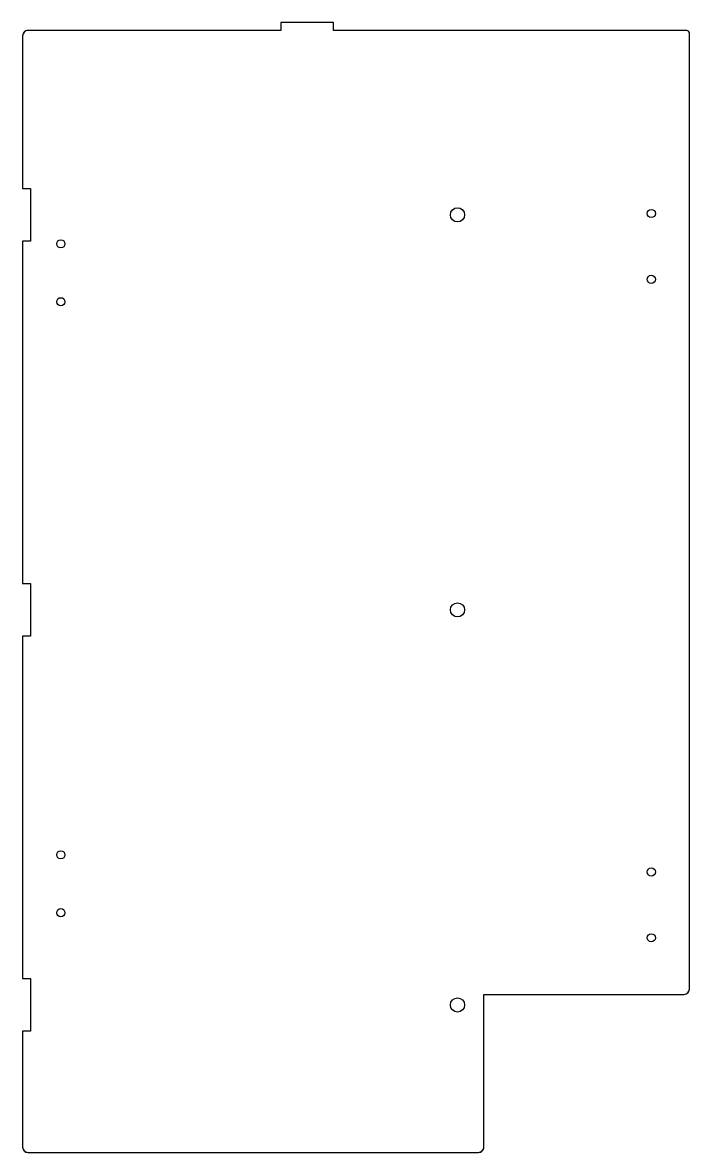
# Model space of a CAD drawing. Header units: millimetres. Extents: x 0 to 253, y -429 to 0.
import ezdxf

# ---------------------------------------------------------------- set-up
doc = ezdxf.new("R2010")
doc.units = ezdxf.units.MM
doc.layers.get('0').update_dxf_attribs({"linetype": 'CONTINUOUS'})

msp = doc.modelspace()

# ---------------------------------------------------------------- linework, layer by layer
for p, q in [((98, -3, 0), (2, -3)), ((118, 0, 0), (98, 0, 0)), ((98, 0, 0), (98, -3, 0)), ((118, -3), (118, 0, 0)), ((252, -3), (118, -3)), ((253, -367), (253, -4)), ((0, -5), (0, -63)), ((0, -63), (3, -63)), ((3, -63), (3, -83)), ((3, -83), (0, -83)), ((0, -83), (0, -213)), ((0, -213), (3, -213)), ((3, -213), (3, -233)), ((3, -233), (0, -233)), ((0, -233), (0, -363)), ((0, -363), (3, -363)), ((3, -363), (3, -383)), ((175, -373), (175, -369)), ((175, -369), (251, -369)), ((175, -375), (175, -373)), ((175, -427), (175, -375)), ((3, -383), (0, -383)), ((0, -383), (0, -427)), ((2, -429), (173, -429))]:
    msp.add_line(p, q)
msp.add_lwpolyline([(251, -369, 0.414214), (253, -367), (253, -4, 0.414214), (252, -3), (118, -3), (118, 0), (98, 0), (98, -3), (2, -3, 0.414214), (0, -5), (0, -63), (3, -63), (3, -83), (0, -83), (0, -213), (3, -213), (3, -233), (0, -233), (0, -363), (3, -363), (3, -383), (0, -383), (0, -427, 0.414214), (2, -429), (173, -429, 0.414214), (175, -427), (175, -375), (175, -373), (175, -369)], format="xyb", close=True)
for centre, radius in [((165, -73), 2.7), ((165, -73), 2.7), ((238.53, -72.5), 1.55), ((238.53, -72.5), 1.55), ((14.5, -84), 1.55), ((14.5, -84), 1.55), ((238.53, -97.5), 1.55), ((238.53, -97.5), 1.55), ((14.5, -106), 1.55), ((14.5, -106), 1.55), ((165, -223), 2.7), ((165, -223), 2.7), ((14.5, -316), 1.55), ((14.5, -316), 1.55), ((238.53, -322.5), 1.55), ((238.53, -322.5), 1.55), ((14.5, -338), 1.55), ((14.5, -338), 1.55), ((238.53, -347.5), 1.55), ((238.53, -347.5), 1.55), ((165, -373), 2.7), ((165, -373), 2.7)]:
    msp.add_circle(centre, radius)
for centre, radius, start, end in [((2, -5), 2, 90, 180), ((252, -4), 1, 0, 90), ((251, -367), 2, -90, 0), ((2, -427), 2, 180, 270), ((173, -427), 2, -90, 0)]:
    msp.add_arc(centre, radius, start, end)

doc.saveas('drawing.dxf')
